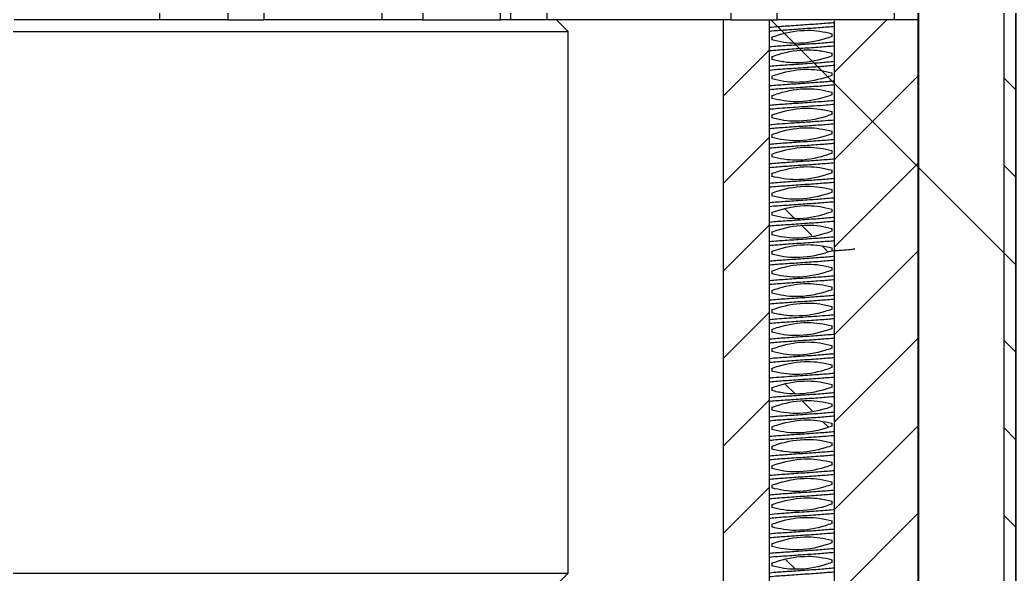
# Model space of a CAD drawing. Header units: millimetres. Extents: x 2 to 1187, y 2 to 839.
# Drawn here: x 549.58 to 575.16, y 249.76 to 263.98 of the extents above; entities that cross this region are included whole.
import ezdxf

# ---------------------------------------------------------------- set-up
doc = ezdxf.new("R2010")
doc.units = ezdxf.units.MM

# ---------------------------------------------------------------- blocks, each defined once
blk = doc.blocks.new('SW_HATCH_4')
at = {"color": 0, "linetype": 'Continuous', "lineweight": 18}
for p, q in [((65.157, 85.362), (66.494, 86.7)), ((64.12, 86.102), (63.881, 86.341)), ((62.293, 84.744), (63.474, 85.925)), ((64.561, 85.661), (64.313, 85.909)), ((64.982, 85.241), (64.822, 85.4)), ((65.157, 83.117), (67.296, 85.257)), ((69.797, 84.915), (69.497, 85.215)), ((62.293, 82.499), (63.474, 83.68)), ((65.157, 80.872), (67.296, 83.012)), ((69.797, 82.67), (69.497, 82.97)), ((64.133, 81.599), (63.89, 81.842)), ((62.293, 80.254), (63.474, 81.435)), ((64.569, 81.163), (64.321, 81.411)), ((64.991, 80.741), (64.833, 80.899)), ((65.157, 78.627), (67.296, 80.767)), ((62.293, 78.009), (63.474, 79.19)), ((65.157, 76.382), (67.296, 78.522)), ((69.797, 78.18), (69.497, 78.48)), ((64.141, 77.101), (63.898, 77.344)), ((62.293, 75.764), (63.474, 76.945)), ((64.578, 76.664), (64.33, 76.912)), ((64.997, 76.245), (64.845, 76.397)), ((65.157, 74.137), (67.296, 76.276)), ((69.797, 75.935), (69.497, 76.235)), ((62.293, 73.519), (63.474, 74.7)), ((65.157, 71.892), (67.296, 74.031)), ((69.797, 73.69), (69.497, 73.99)), ((64.152, 72.6), (63.907, 72.845))]:
    blk.add_line(p, q, dxfattribs=at)
at = {"color": 0, "linetype": 'Continuous', "lineweight": 18, "flags": 128}
blk.add_lwpolyline([(69.797, 80.425), (69.497, 80.725), (63.522, 86.7)], dxfattribs=at)

msp = doc.modelspace()

# ---------------------------------------------------------------- linework, layer by layer
at = {"color": 7, "linetype": 'Continuous', "lineweight": 25}
for p, q in [((574.8386, 278.6521), (574.8386, 246.6833)), ((575.1387, 278.464), (575.1387, 246.9833)), ((575.1569, 248.9833), (575.1569, 278.4526)), ((572.6569, 263.9833), (572.6569, 277.4833)), ((553.1674, 273.4833), (553.1674, 263.9833)), ((554.9212, 273.4833), (554.9212, 263.9833)), ((555.8425, 273.4833), (555.8425, 263.9833)), ((558.8702, 273.4833), (558.8702, 263.9833)), ((559.9266, 273.4833), (559.9266, 263.9833)), ((561.9206, 263.9833), (561.9206, 273.4833)), ((562.189, 263.9833), (562.189, 273.4833)), ((563.1197, 263.9833), (563.1197, 273.4833)), ((567.8324, 273.4833), (567.8324, 263.9833)), ((569.0175, 273.4833), (569.0175, 263.9833)), ((572.0234, 273.4833), (572.0234, 263.9833)), ((572.632, 273.4833), (572.632, 263.9833)), ((553.1674, 263.9833), (549.4298, 263.9833)), ((554.9212, 263.9833), (553.1674, 263.9833)), ((554.9212, 263.9833), (555.8425, 263.9833)), ((558.8702, 263.9833), (555.8425, 263.9833)), ((559.9266, 263.9833), (558.8702, 263.9833)), ((559.9266, 263.9833), (561.9206, 263.9833)), ((562.189, 263.9833), (561.9206, 263.9833)), ((563.1197, 263.9833), (562.189, 263.9833)), ((567.8324, 263.9833), (563.1197, 263.9833)), ((563.6569, 263.6833), (563.3569, 263.9833)), ((567.6348, 263.9833), (567.6348, 236.9833)), ((567.8324, 263.9833), (569.0175, 263.9833)), ((568.8158, 263.9583), (568.8158, 236.9833)), ((568.8827, 263.9833), (568.8827, 263.9696)), ((572.0234, 263.9833), (569.0175, 263.9833)), ((570.498, 236.9833), (570.498, 263.9583)), ((572.632, 263.9833), (572.0234, 263.9833)), ((572.632, 263.9833), (572.6569, 263.9833)), ((572.6376, 263.9833), (572.6376, 236.9833)), ((572.6569, 263.9833), (572.6376, 263.9833)), ((572.6569, 246.6833), (572.6569, 263.9833)), ((520.3561, 263.6833), (563.6569, 263.6833)), ((563.6569, 249.7833), (563.6569, 263.6833)), ((568.8827, 263.5408), (568.8827, 263.4695)), ((570.431, 263.5583), (570.431, 263.6296)), ((568.8827, 263.041), (568.8827, 262.9688)), ((570.431, 263.0577), (570.431, 263.1297)), ((568.8827, 262.5409), (568.8827, 262.4696)), ((570.431, 262.5583), (570.431, 262.6297)), ((568.8827, 262.0409), (568.8827, 261.9696)), ((570.431, 262.0583), (570.431, 262.1296)), ((568.8827, 261.5409), (568.8827, 261.4697)), ((570.431, 261.5584), (570.431, 261.6296)), ((568.8827, 261.0411), (568.8827, 260.9695)), ((570.431, 261.0582), (570.431, 261.1298)), ((570.431, 260.5583), (570.431, 260.6296)), ((568.8827, 260.5409), (568.8827, 260.4696)), ((570.431, 260.0584), (570.431, 260.1294)), ((568.8827, 260.0407), (568.8827, 259.9697)), ((570.431, 259.5579), (570.431, 259.6297)), ((568.8827, 259.5411), (568.8827, 259.469)), ((570.431, 259.0583), (570.431, 259.1297)), ((568.8827, 259.0409), (568.8827, 258.9696)), ((570.431, 258.5583), (570.431, 258.6296)), ((568.8827, 258.5409), (568.8827, 258.4695)), ((570.431, 258.0583), (570.431, 258.1296)), ((568.8827, 258.041), (568.8827, 257.9697)), ((570.431, 257.5583), (570.431, 257.6296)), ((568.8827, 257.5409), (568.8827, 257.4696)), ((568.8827, 257.0409), (568.8827, 256.9696)), ((570.431, 257.0583), (570.431, 257.1296)), ((568.8827, 256.5408), (568.8827, 256.4697)), ((570.431, 256.5584), (570.431, 256.6295)), ((568.8827, 256.0411), (568.8827, 255.9694)), ((570.431, 256.0582), (570.431, 256.1298)), ((568.8827, 255.5409), (568.8827, 255.4696)), ((570.431, 255.5583), (570.431, 255.6296)), ((568.8827, 255.0407), (568.8827, 254.9697)), ((570.431, 255.0583), (570.431, 255.1295)), ((568.8827, 254.5411), (568.8827, 254.4689)), ((570.431, 254.5578), (570.431, 254.6297)), ((568.8827, 254.0409), (568.8827, 253.9696)), ((570.431, 254.0583), (570.431, 254.1297)), ((568.8827, 253.5409), (568.8827, 253.4696)), ((570.431, 253.5583), (570.431, 253.6296)), ((568.8827, 253.0409), (568.8827, 252.9696)), ((570.431, 253.0583), (570.431, 253.1296)), ((568.8827, 252.5411), (568.8827, 252.4696)), ((570.431, 252.5583), (570.431, 252.6298)), ((568.8827, 252.0409), (568.8827, 251.9696)), ((570.431, 252.0583), (570.431, 252.1296)), ((568.8827, 251.5407), (568.8827, 251.4697)), ((570.431, 251.5584), (570.431, 251.6295)), ((568.8827, 251.0411), (568.8827, 250.9693)), ((570.431, 251.0581), (570.431, 251.1298)), ((568.8827, 250.5409), (568.8827, 250.4696)), ((570.431, 250.5584), (570.431, 250.6297)), ((568.8827, 250.0408), (568.8827, 249.9695)), ((570.431, 250.0583), (570.431, 250.1296)), ((520.3561, 249.7833), (563.6569, 249.7833)), ((563.3569, 249.4833), (563.6569, 249.7833))]:
    msp.add_line(p, q, dxfattribs=at)
for points, knots in [([(570.498, 263.9124), (570.3743, 263.9018), (570.1011, 263.8782), (569.6766, 263.851), (569.2475, 263.8197), (568.9596, 263.8025), (568.8235, 263.7861), (568.8158, 263.7851)], [0, 0, 0, 0, 0.22085, 0.4876084, 0.7562433, 0.9860881, 1, 1, 1, 1]), ([(570.498, 263.8136), (570.3747, 263.803), (570.102, 263.7795), (569.6779, 263.7523), (569.2487, 263.721), (568.9603, 263.7037), (568.8238, 263.6873), (568.8158, 263.6863)], [0, 0, 0, 0, 0.2200352, 0.4867755, 0.7555163, 0.9855546, 1, 1, 1, 1]), ([(568.8806, 263.5408), (568.9401, 263.5607), (569.2393, 263.6605), (569.659, 263.7365), (570.1222, 263.7025), (570.3263, 263.6542), (570.4299, 263.6296)], [0, 0, 0, 0, 0.1193934, 0.6010076, 0.797457, 1, 1, 1, 1]), ([(570.4293, 263.5583), (570.3701, 263.5379), (570.0714, 263.4351), (569.6503, 263.363), (569.1883, 263.4002), (568.9847, 263.4462), (568.8813, 263.4696)], [0, 0, 0, 0, 0.1195305, 0.6024872, 0.798142, 1, 1, 1, 1]), ([(570.498, 263.4123), (570.3747, 263.4017), (570.1019, 263.3782), (569.6778, 263.351), (569.2486, 263.3197), (568.9603, 263.3024), (568.8238, 263.286), (568.8158, 263.285)], [0, 0, 0, 0, 0.2200975, 0.4868377, 0.7555607, 0.9855902, 1, 1, 1, 1]), ([(570.498, 263.3132), (570.3747, 263.3025), (570.1018, 263.2789), (569.6777, 263.2515), (569.2483, 263.2202), (568.9601, 263.2029), (568.8237, 263.1866), (568.8158, 263.1857)], [0, 0, 0, 0, 0.2201228, 0.4869446, 0.7557364, 0.9857782, 1, 1, 1, 1]), ([(568.8803, 263.0407), (568.9396, 263.0611), (569.2383, 263.1637), (569.6596, 263.2343), (570.1243, 263.2008), (570.3302, 263.1538), (570.4355, 263.1298)], [0, 0, 0, 0, 0.1189886, 0.5996122, 0.7953517, 1, 1, 1, 1]), ([(570.4356, 263.0585), (570.3762, 263.0384), (570.0772, 262.9374), (569.6565, 262.8649), (569.1913, 262.8966), (568.985, 262.9448), (568.8797, 262.9694)], [0, 0, 0, 0, 0.1189359, 0.5988823, 0.7951772, 1, 1, 1, 1]), ([(570.498, 262.9124), (570.3747, 262.9018), (570.1019, 262.8783), (569.6778, 262.8511), (569.2485, 262.8198), (568.9602, 262.8026), (568.8238, 262.7862), (568.8158, 262.7852)], [0, 0, 0, 0, 0.2200337, 0.486836, 0.7556303, 0.9856964, 1, 1, 1, 1]), ([(570.498, 262.8137), (570.3743, 262.803), (570.1011, 262.7795), (569.6766, 262.7523), (569.2474, 262.721), (568.9596, 262.7037), (568.8235, 262.6873), (568.8158, 262.6864)], [0, 0, 0, 0, 0.2208321, 0.4876168, 0.7562784, 0.9861325, 1, 1, 1, 1]), ([(568.887, 262.5411), (568.9463, 262.5613), (569.2451, 262.6631), (569.6655, 262.7383), (570.1253, 262.6984), (570.3269, 262.6526), (570.4287, 262.6294)], [0, 0, 0, 0, 0.1199897, 0.6046383, 0.8004416, 1, 1, 1, 1]), ([(570.498, 262.4124), (570.3743, 262.4017), (570.1011, 262.3782), (569.6766, 262.351), (569.2475, 262.3197), (568.9596, 262.3025), (568.8235, 262.2861), (568.8158, 262.2851)], [0, 0, 0, 0, 0.2208057, 0.4875992, 0.7562696, 0.9861325, 1, 1, 1, 1]), ([(570.4293, 262.5581), (570.3699, 262.5383), (570.0707, 262.4385), (569.6515, 262.36), (569.1908, 262.3984), (568.9888, 262.4458), (568.8867, 262.4697)], [0, 0, 0, 0, 0.1199017, 0.6035947, 0.7996977, 1, 1, 1, 1]), ([(570.498, 262.3136), (570.3745, 262.303), (570.1016, 262.2795), (569.6774, 262.2523), (569.2482, 262.221), (568.9601, 262.2037), (568.8237, 262.1873), (568.8158, 262.1863)], [0, 0, 0, 0, 0.22037189, 0.4871033, 0.75578201, 0.9857326, 1, 1, 1, 1]), ([(568.8837, 262.041), (568.9431, 262.0608), (569.2424, 262.1606), (569.6616, 262.2387), (570.1228, 262.2012), (570.3252, 262.1536), (570.4275, 262.1295)], [0, 0, 0, 0, 0.119809, 0.6031061, 0.7993252, 1, 1, 1, 1]), ([(570.498, 261.9124), (570.3745, 261.9017), (570.1015, 261.8782), (569.6773, 261.851), (569.2481, 261.8197), (568.96, 261.8024), (568.8237, 261.786), (568.8158, 261.7851)], [0, 0, 0, 0, 0.22046067, 0.48718331, 0.75585325, 0.98578626, 1, 1, 1, 1]), ([(570.4271, 262.0581), (570.3678, 262.0379), (570.069, 261.9358), (569.6485, 261.8613), (569.1883, 261.9007), (568.9864, 261.9466), (568.8844, 261.9697)], [0, 0, 0, 0, 0.1199154, 0.604319, 0.8001099, 1, 1, 1, 1]), ([(570.498, 261.8141), (570.4261, 261.8074), (570.2495, 261.791), (569.9658, 261.7712), (569.6543, 261.75), (569.3604, 261.7303), (569.1022, 261.7113), (568.9249, 261.6977), (568.8348, 261.6885), (568.8158, 261.6865)], [0, 0, 0, 0, 0.1284331, 0.3153319, 0.5056168, 0.683694, 0.8390441, 0.9659757, 1, 1, 1, 1]), ([(568.8783, 261.5407), (568.9377, 261.5608), (569.2366, 261.6623), (569.6575, 261.7341), (570.1228, 261.7022), (570.3292, 261.6543), (570.4346, 261.6298)], [0, 0, 0, 0, 0.1189051, 0.5988035, 0.7949923, 1, 1, 1, 1]), ([(570.498, 261.4124), (570.3949, 261.4034), (570.1695, 261.3835), (569.8247, 261.3602), (569.4785, 261.337), (569.1704, 261.3151), (568.9542, 261.299), (568.8429, 261.2878), (568.8158, 261.285)], [0, 0, 0, 0, 0.18402215, 0.40233595, 0.61450959, 0.80110459, 0.95158399, 1, 1, 1, 1]), ([(570.4341, 261.5585), (570.3749, 261.5382), (570.0761, 261.4357), (569.6549, 261.365), (569.1899, 261.398), (568.9837, 261.4452), (568.8782, 261.4694)], [0, 0, 0, 0, 0.1189356, 0.5992388, 0.7950813, 1, 1, 1, 1]), ([(570.498, 261.3136), (570.3743, 261.303), (570.1012, 261.2794), (569.6767, 261.2522), (569.2474, 261.2209), (568.9596, 261.2036), (568.8235, 261.1873), (568.8158, 261.1863)], [0, 0, 0, 0, 0.2207004, 0.4875562, 0.7562887, 0.9861949, 1, 1, 1, 1]), ([(568.8852, 261.0409), (568.9444, 261.0613), (569.2431, 261.164), (569.6641, 261.2366), (570.1256, 261.1987), (570.3287, 261.1528), (570.4317, 261.1296)], [0, 0, 0, 0, 0.1196343, 0.60303028, 0.79872685, 1, 1, 1, 1]), ([(570.498, 260.9125), (570.3744, 260.9019), (570.1013, 260.8784), (569.6769, 260.8512), (569.2476, 260.8199), (568.9597, 260.8027), (568.8235, 260.7863), (568.8158, 260.7853)], [0, 0, 0, 0, 0.2205999, 0.4874463, 0.7561881, 0.9861143, 1, 1, 1, 1]), ([(570.4324, 261.0583), (570.3729, 261.0385), (570.0737, 260.9387), (569.6542, 260.8621), (569.1915, 260.8969), (568.9878, 260.9451), (568.8846, 260.9696)], [0, 0, 0, 0, 0.1195098, 0.6015705, 0.7979793, 1, 1, 1, 1]), ([(570.498, 260.8137), (570.3743, 260.803), (570.1012, 260.7795), (569.6769, 260.7523), (569.2478, 260.721), (568.9598, 260.7037), (568.8236, 260.6873), (568.8158, 260.6864)], [0, 0, 0, 0, 0.2206994, 0.48744, 0.7560747, 0.9859457, 1, 1, 1, 1]), ([(568.8863, 260.5411), (568.9457, 260.561), (569.2448, 260.6613), (569.664, 260.7397), (570.1237, 260.6998), (570.3249, 260.653), (570.4265, 260.6294)], [0, 0, 0, 0, 0.1200775, 0.6046489, 0.800442, 1, 1, 1, 1]), ([(570.498, 260.4124), (570.3743, 260.4017), (570.1012, 260.3782), (569.6768, 260.351), (569.2477, 260.3197), (568.9598, 260.3025), (568.8236, 260.2861), (568.8158, 260.2851)], [0, 0, 0, 0, 0.2207523, 0.487493, 0.7561278, 0.9859901, 1, 1, 1, 1]), ([(570.4265, 260.5581), (570.3671, 260.538), (570.0682, 260.4369), (569.6484, 260.3599), (569.1891, 260.4004), (568.988, 260.4465), (568.8866, 260.4698)], [0, 0, 0, 0, 0.1201149, 0.6050944, 0.8008311, 1, 1, 1, 1]), ([(570.498, 260.3137), (570.3748, 260.3031), (570.1022, 260.2796), (569.6782, 260.2524), (569.2489, 260.2212), (568.9605, 260.2039), (568.8239, 260.1874), (568.8158, 260.1865)], [0, 0, 0, 0, 0.219856, 0.4865873, 0.7553457, 0.9854296, 1, 1, 1, 1]), ([(568.879, 260.0408), (568.9384, 260.0607), (569.2375, 260.1609), (569.6576, 260.2352), (570.1221, 260.2029), (570.3274, 260.1544), (570.4319, 260.1297)], [0, 0, 0, 0, 0.1191336, 0.5997439, 0.7961902, 1, 1, 1, 1]), ([(570.498, 259.913), (570.4302, 259.9065), (570.2355, 259.8881), (569.8924, 259.8648), (569.5417, 259.841), (569.2457, 259.8207), (569.0324, 259.8043), (568.8901, 259.7934), (568.8203, 259.7858), (568.8158, 259.7853)], [0, 0, 0, 0, 0.1211459, 0.3477242, 0.6114289, 0.7462567, 0.8752931, 0.9918449, 1, 1, 1, 1]), ([(570.4313, 260.0584), (570.372, 260.0379), (570.0734, 259.935), (569.6521, 259.864), (569.1887, 259.8995), (568.9838, 259.9458), (568.8794, 259.9695)], [0, 0, 0, 0, 0.11924672, 0.60104097, 0.79665294, 1, 1, 1, 1]), ([(570.498, 259.8135), (570.3745, 259.8028), (570.1016, 259.7792), (569.6773, 259.752), (569.2479, 259.7207), (568.9599, 259.7035), (568.8236, 259.6871), (568.8158, 259.6861)], [0, 0, 0, 0, 0.2203481, 0.4871955, 0.7559709, 0.9859638, 1, 1, 1, 1]), ([(568.8823, 259.5408), (568.9415, 259.5612), (569.2402, 259.6641), (569.6615, 259.735), (570.125, 259.6998), (570.33, 259.6534), (570.4345, 259.6297)], [0, 0, 0, 0, 0.1192061, 0.6008786, 0.7964839, 1, 1, 1, 1]), ([(570.498, 259.4124), (570.3746, 259.4018), (570.1017, 259.3784), (569.6774, 259.3512), (569.2481, 259.3199), (568.96, 259.3027), (568.8237, 259.2862), (568.8158, 259.2853)], [0, 0, 0, 0, 0.2202546, 0.4870831, 0.7558691, 0.9858744, 1, 1, 1, 1]), ([(570.435, 259.5584), (570.3755, 259.5385), (570.0764, 259.4382), (569.6562, 259.3641), (569.1917, 259.3963), (568.9862, 259.4448), (568.8816, 259.4695)], [0, 0, 0, 0, 0.1191128, 0.5996197, 0.7960636, 1, 1, 1, 1]), ([(570.498, 259.3137), (570.3743, 259.303), (570.101, 259.2795), (569.6766, 259.2523), (569.2475, 259.221), (568.9596, 259.2037), (568.8235, 259.1873), (568.8158, 259.1864)], [0, 0, 0, 0, 0.22085877, 0.48761686, 0.75626088, 0.98609688, 1, 1, 1, 1]), ([(568.8873, 259.0411), (568.9466, 259.0612), (569.2456, 259.1624), (569.6654, 259.2392), (570.1247, 259.1987), (570.3258, 259.1526), (570.4273, 259.1294)], [0, 0, 0, 0, 0.1201155, 0.6050778, 0.8008219, 1, 1, 1, 1]), ([(570.498, 258.9124), (570.3743, 258.9017), (570.101, 258.8782), (569.6766, 258.851), (569.2474, 258.8197), (568.9596, 258.8024), (568.8235, 258.7861), (568.8158, 258.7851)], [0, 0, 0, 0, 0.22085887, 0.4876347, 0.75627884, 0.98611493, 1, 1, 1, 1]), ([(570.4277, 259.0581), (570.3683, 259.0382), (570.0692, 258.938), (569.6499, 258.8595), (569.1902, 258.8993), (568.9889, 258.9461), (568.8873, 258.9698)], [0, 0, 0, 0, 0.12006741, 0.60456324, 0.80037982, 1, 1, 1, 1]), ([(570.498, 258.8136), (570.3747, 258.803), (570.1019, 258.7795), (569.6778, 258.7523), (569.2485, 258.721), (568.9603, 258.7037), (568.8238, 258.6873), (568.8158, 258.6863)], [0, 0, 0, 0, 0.22014191, 0.4868733, 0.75559605, 0.98560825, 1, 1, 1, 1]), ([(568.8816, 258.5409), (568.9411, 258.5607), (569.2403, 258.6604), (569.6598, 258.7373), (570.1223, 258.7022), (570.3258, 258.654), (570.429, 258.6296)], [0, 0, 0, 0, 0.1195426, 0.6017317, 0.7981345, 1, 1, 1, 1]), ([(570.498, 258.4123), (570.3746, 258.4017), (570.1018, 258.3782), (569.6777, 258.351), (569.2484, 258.3197), (568.9602, 258.3024), (568.8238, 258.286), (568.8158, 258.2851)], [0, 0, 0, 0, 0.2202127, 0.4869441, 0.7556492, 0.9856438, 1, 1, 1, 1]), ([(570.4284, 258.5582), (570.3692, 258.5379), (570.0705, 258.4353), (569.6495, 258.3625), (569.1882, 258.4005), (568.9852, 258.4464), (568.8823, 258.4696)], [0, 0, 0, 0, 0.1196686, 0.6031866, 0.7988908, 1, 1, 1, 1]), ([(570.498, 258.3136), (570.496, 258.3134), (570.4328, 258.3065), (570.2995, 258.2962), (570.015, 258.2741), (569.6412, 258.2492), (569.2134, 258.2211), (568.9394, 258.1976), (568.8158, 258.187)], [0, 0, 0, 0, 0.0034915, 0.1131342, 0.237774, 0.5108983, 0.7793649, 1, 1, 1, 1]), ([(568.8794, 258.0407), (568.9387, 258.061), (569.2375, 258.1633), (569.6587, 258.2341), (570.1238, 258.2013), (570.33, 258.154), (570.4355, 258.1298)], [0, 0, 0, 0, 0.11892398, 0.5991498, 0.79502667, 1, 1, 1, 1]), ([(570.4326, 258.0584), (570.4959, 258.0626), (570.6359, 258.072), (570.8318, 258.0863), (570.9638, 258.1024), (571.0195, 258.1091)], [0, 0, 0, 0, 0.3229792, 0.7144172, 1, 1, 1, 1]), ([(570.498, 257.9123), (570.3748, 257.9017), (570.102, 257.8783), (569.678, 257.8511), (569.2486, 257.8198), (568.9603, 257.8025), (568.8238, 257.7861), (568.8158, 257.7851)], [0, 0, 0, 0, 0.21994615, 0.48673927, 0.7555423, 0.98561696, 1, 1, 1, 1]), ([(570.498, 257.8137), (570.3743, 257.803), (570.1011, 257.7795), (569.6766, 257.7523), (569.2475, 257.721), (568.9596, 257.7037), (568.8235, 257.6873), (568.8158, 257.6864)], [0, 0, 0, 0, 0.22077941, 0.48758182, 0.75626106, 0.9861237, 1, 1, 1, 1]), ([(570.4354, 258.0585), (570.376, 258.0383), (570.0771, 257.9368), (569.6562, 257.8651), (569.1909, 257.897), (568.9845, 257.9449), (568.879, 257.9694)], [0, 0, 0, 0, 0.1189017, 0.5987997, 0.7949627, 1, 1, 1, 1]), ([(570.4303, 257.5582), (570.3708, 257.5384), (570.0716, 257.4386), (569.6523, 257.3606), (569.1911, 257.3978), (568.9886, 257.4456), (568.8861, 257.4697)], [0, 0, 0, 0, 0.1197796, 0.6029531, 0.7992063, 1, 1, 1, 1]), ([(568.8865, 257.541), (568.9458, 257.5613), (569.2446, 257.6635), (569.6652, 257.7377), (570.1255, 257.6984), (570.3275, 257.6526), (570.4296, 257.6295)], [0, 0, 0, 0, 0.1198872, 0.6041999, 0.7999935, 1, 1, 1, 1]), ([(570.498, 257.4124), (570.3743, 257.4017), (570.1012, 257.3782), (569.6767, 257.351), (569.2475, 257.3197), (568.9596, 257.3025), (568.8235, 257.2861), (568.8158, 257.2851)], [0, 0, 0, 0, 0.220735, 0.4875462, 0.7562342, 0.9861144, 1, 1, 1, 1]), ([(570.498, 257.3136), (570.3745, 257.303), (570.1015, 257.2795), (569.6772, 257.2523), (569.2481, 257.221), (568.96, 257.2037), (568.8237, 257.1873), (568.8158, 257.1864)], [0, 0, 0, 0, 0.2204959, 0.4872276, 0.7558887, 0.9858126, 1, 1, 1, 1]), ([(568.8847, 257.041), (568.9441, 257.0609), (569.2433, 257.1607), (569.6625, 257.2392), (570.123, 257.2007), (570.3249, 257.1534), (570.4269, 257.1294)], [0, 0, 0, 0, 0.1199208, 0.6037268, 0.7997979, 1, 1, 1, 1]), ([(570.4267, 257.0581), (570.3674, 257.0379), (570.0685, 256.9361), (569.6483, 256.8608), (569.1885, 256.9007), (568.987, 256.9466), (568.8853, 256.9698)], [0, 0, 0, 0, 0.1200107, 0.6047186, 0.8005182, 1, 1, 1, 1]), ([(570.498, 256.9124), (570.3744, 256.9017), (570.1014, 256.8782), (569.6771, 256.851), (569.2479, 256.8197), (568.9599, 256.8024), (568.8237, 256.786), (568.8158, 256.7851)], [0, 0, 0, 0, 0.2205755, 0.4873072, 0.7559595, 0.985857, 1, 1, 1, 1]), ([(570.498, 256.8137), (570.3748, 256.8031), (570.1022, 256.7796), (569.6782, 256.7524), (569.2489, 256.7212), (568.9605, 256.7039), (568.8239, 256.6875), (568.8158, 256.6865)], [0, 0, 0, 0, 0.2198298, 0.4865874, 0.7553725, 0.9854658, 1, 1, 1, 1]), ([(568.8782, 256.5407), (568.9376, 256.5607), (569.2366, 256.6617), (569.6572, 256.7343), (570.1224, 256.7026), (570.3286, 256.6544), (570.4338, 256.6298)], [0, 0, 0, 0, 0.1189482, 0.598931, 0.7952487, 1, 1, 1, 1]), ([(570.4333, 256.5585), (570.374, 256.5381), (570.0753, 256.4354), (569.654, 256.3648), (569.1894, 256.3985), (568.9835, 256.4454), (568.8783, 256.4694)], [0, 0, 0, 0, 0.1190151, 0.5997448, 0.7954559, 1, 1, 1, 1]), ([(570.498, 256.4129), (570.4416, 256.4075), (570.2898, 256.3929), (570.0381, 256.375), (569.7468, 256.3548), (569.464, 256.3359), (569.2066, 256.3178), (568.9935, 256.3018), (568.8676, 256.2901), (568.8158, 256.2853)], [0, 0, 0, 0, 0.1006962, 0.2711393, 0.4487139, 0.6200131, 0.7750799, 0.9075395, 1, 1, 1, 1]), ([(570.498, 256.3136), (570.3744, 256.3029), (570.1013, 256.2793), (569.6768, 256.2521), (569.2475, 256.2208), (568.9596, 256.2036), (568.8235, 256.1872), (568.8158, 256.1863)], [0, 0, 0, 0, 0.2206037, 0.4874685, 0.7562271, 0.9861593, 1, 1, 1, 1]), ([(570.4334, 256.0583), (570.3739, 256.0385), (570.0747, 255.9386), (569.655, 255.8628), (569.1916, 255.8966), (568.9873, 255.945), (568.8836, 255.9695)], [0, 0, 0, 0, 0.11936205, 0.60084754, 0.79730406, 1, 1, 1, 1]), ([(568.8842, 256.0409), (568.9435, 256.0613), (569.2422, 256.1641), (569.6633, 256.236), (570.1255, 256.199), (570.3292, 256.153), (570.4327, 256.1296)], [0, 0, 0, 0, 0.1194921, 0.6023235, 0.7979675, 1, 1, 1, 1]), ([(570.498, 255.9125), (570.3745, 255.9018), (570.1014, 255.8784), (569.6771, 255.8512), (569.2478, 255.8199), (568.9598, 255.8027), (568.8236, 255.7863), (568.8158, 255.7853)], [0, 0, 0, 0, 0.2204759, 0.4873044, 0.7560553, 0.9860168, 1, 1, 1, 1]), ([(570.498, 255.8137), (570.3743, 255.803), (570.1011, 255.7795), (569.6767, 255.7523), (569.2476, 255.721), (568.9597, 255.7037), (568.8236, 255.6873), (568.8158, 255.6864)], [0, 0, 0, 0, 0.2207791, 0.4875195, 0.7561546, 0.9860081, 1, 1, 1, 1]), ([(568.8868, 255.5411), (568.9462, 255.5611), (569.2452, 255.6616), (569.6646, 255.7397), (570.124, 255.6993), (570.3251, 255.6528), (570.4265, 255.6294)], [0, 0, 0, 0, 0.1201196, 0.6049383, 0.8006748, 1, 1, 1, 1]), ([(570.4267, 255.5581), (570.3673, 255.5381), (570.0683, 255.4373), (569.6488, 255.3596), (569.1895, 255.4001), (568.9885, 255.4464), (568.8871, 255.4698)], [0, 0, 0, 0, 0.1201338, 0.60507, 0.8007884, 1, 1, 1, 1]), ([(570.498, 255.4124), (570.3743, 255.4017), (570.1011, 255.3782), (569.6767, 255.351), (569.2476, 255.3197), (568.9597, 255.3024), (568.8236, 255.2861), (568.8158, 255.2851)], [0, 0, 0, 0, 0.22081469, 0.48756388, 0.75619901, 0.98604374, 1, 1, 1, 1]), ([(570.498, 255.3136), (570.3748, 255.3031), (570.1021, 255.2796), (569.6781, 255.2524), (569.2489, 255.2212), (568.9605, 255.2038), (568.8239, 255.1874), (568.8158, 255.1865)], [0, 0, 0, 0, 0.2199184, 0.4866408, 0.7553907, 0.985457, 1, 1, 1, 1]), ([(568.8797, 255.0408), (568.9392, 255.0607), (569.2383, 255.1607), (569.6582, 255.2358), (570.1221, 255.2028), (570.3268, 255.1543), (570.4309, 255.1297)], [0, 0, 0, 0, 0.1192611, 0.6003532, 0.7968127, 1, 1, 1, 1]), ([(570.4302, 255.0583), (570.371, 255.0379), (570.0723, 254.935), (569.6511, 254.8636), (569.1884, 254.8999), (568.9842, 254.946), (568.8803, 254.9695)], [0, 0, 0, 0, 0.119381, 0.6017763, 0.7973982, 1, 1, 1, 1]), ([(570.498, 254.9129), (570.451, 254.9083), (570.2812, 254.8918), (570.0313, 254.8746), (569.7397, 254.8543), (569.4777, 254.8369), (569.2047, 254.8175), (568.9824, 254.8016), (568.8539, 254.7886), (568.8158, 254.7847)], [0, 0, 0, 0, 0.08402145, 0.30330446, 0.44525258, 0.60377058, 0.77032104, 0.93188767, 1, 1, 1, 1]), ([(570.498, 254.8133), (570.3746, 254.8026), (570.1017, 254.7789), (569.6775, 254.7516), (569.2481, 254.7203), (568.96, 254.703), (568.8237, 254.6867), (568.8158, 254.6858)], [0, 0, 0, 0, 0.2202285, 0.48705899, 0.75585068, 0.98586693, 1, 1, 1, 1]), ([(570.4354, 254.5585), (570.376, 254.5385), (570.077, 254.4378), (569.6565, 254.3646), (569.1915, 254.3964), (568.9856, 254.4448), (568.8806, 254.4694)], [0, 0, 0, 0, 0.1189963, 0.5991584, 0.7955455, 1, 1, 1, 1]), ([(568.8813, 254.5407), (568.9405, 254.5612), (569.2392, 254.664), (569.6605, 254.7346), (570.1247, 254.7003), (570.3302, 254.6536), (570.4352, 254.6298)], [0, 0, 0, 0, 0.11908, 0.6001838, 0.7958363, 1, 1, 1, 1]), ([(570.498, 254.4124), (570.3747, 254.4018), (570.1018, 254.3783), (569.6776, 254.3512), (569.2483, 254.3199), (568.9601, 254.3026), (568.8237, 254.2862), (568.8158, 254.2852)], [0, 0, 0, 0, 0.22013116, 0.48695074, 0.7557453, 0.98578566, 1, 1, 1, 1]), ([(570.498, 254.3137), (570.3743, 254.303), (570.101, 254.2795), (569.6766, 254.2523), (569.2474, 254.2209), (568.9596, 254.2038), (568.8235, 254.1873), (568.8158, 254.1864)], [0, 0, 0, 0, 0.2208588, 0.4876346, 0.7562783, 0.9861232, 1, 1, 1, 1]), ([(570.4284, 254.0581), (570.369, 254.0382), (570.0699, 253.9383), (569.6507, 253.8597), (569.1905, 253.8988), (568.9889, 253.946), (568.8871, 253.9698)], [0, 0, 0, 0, 0.1199962, 0.6041213, 0.8000546, 1, 1, 1, 1]), ([(568.8872, 254.0411), (568.9466, 254.0612), (569.2455, 254.1628), (569.6655, 254.2387), (570.1251, 254.1985), (570.3264, 254.1526), (570.4279, 254.1294)], [0, 0, 0, 0, 0.1200609, 0.6049231, 0.8007044, 1, 1, 1, 1]), ([(570.498, 253.9124), (570.3743, 253.9017), (570.101, 253.8782), (569.6766, 253.851), (569.2474, 253.8197), (568.9596, 253.8025), (568.8235, 253.7861), (568.8158, 253.7851)], [0, 0, 0, 0, 0.2208413, 0.487626, 0.7562787, 0.9861325, 1, 1, 1, 1]), ([(570.498, 253.8136), (570.3746, 253.803), (570.1017, 253.7795), (569.6776, 253.7523), (569.2484, 253.721), (568.9602, 253.7037), (568.8238, 253.6873), (568.8158, 253.6863)], [0, 0, 0, 0, 0.2202567, 0.4869884, 0.7556847, 0.9856702, 1, 1, 1, 1]), ([(568.8827, 253.541), (568.9422, 253.5608), (569.2414, 253.6604), (569.6607, 253.7381), (570.1225, 253.7017), (570.3254, 253.6538), (570.4282, 253.6295)], [0, 0, 0, 0, 0.1196845, 0.6024428, 0.7987734, 1, 1, 1, 1]), ([(570.4277, 253.5582), (570.3684, 253.5379), (570.0697, 253.4355), (569.6489, 253.3619), (569.1882, 253.4007), (568.9858, 253.4465), (568.8834, 253.4697)], [0, 0, 0, 0, 0.1198097, 0.6038096, 0.7995709, 1, 1, 1, 1]), ([(570.498, 253.4123), (570.3745, 253.4017), (570.1016, 253.3782), (569.6775, 253.351), (569.2483, 253.3197), (568.9601, 253.3024), (568.8238, 253.286), (568.8158, 253.2851)], [0, 0, 0, 0, 0.2203363, 0.487068, 0.7557555, 0.9857145, 1, 1, 1, 1]), ([(570.498, 253.3142), (570.4651, 253.3108), (570.3511, 253.2994), (570.1492, 253.2845), (569.8918, 253.266), (569.6307, 253.2485), (569.3801, 253.2316), (569.1513, 253.2149), (568.9655, 253.2015), (568.8573, 253.19), (568.8158, 253.1855)], [0, 0, 0, 0, 0.0588442, 0.2036146, 0.3599262, 0.5178216, 0.6688687, 0.8064344, 0.9258186, 1, 1, 1, 1]), ([(568.8788, 253.0407), (568.9381, 253.0609), (569.2369, 253.1628), (569.6579, 253.2341), (570.1232, 253.2018), (570.3297, 253.1542), (570.4352, 253.1298)], [0, 0, 0, 0, 0.1188888, 0.5988706, 0.7949038, 1, 1, 1, 1]), ([(570.4348, 253.0585), (570.3755, 253.0382), (570.0767, 252.9362), (569.6556, 252.8651), (569.1904, 252.8975), (568.984, 252.9451), (568.8785, 252.9694)], [0, 0, 0, 0, 0.1188959, 0.5989219, 0.7949178, 1, 1, 1, 1]), ([(570.498, 252.9123), (570.3748, 252.9017), (570.1021, 252.8782), (569.6781, 252.851), (569.2488, 252.8198), (568.9604, 252.8025), (568.8238, 252.786), (568.8158, 252.7851)], [0, 0, 0, 0, 0.2198845, 0.4866513, 0.7554539, 0.9855458, 1, 1, 1, 1]), ([(570.498, 252.8136), (570.3743, 252.803), (570.1011, 252.7795), (569.6766, 252.7523), (569.2473, 252.7209), (568.9595, 252.7038), (568.8235, 252.6873), (568.8158, 252.6864)], [0, 0, 0, 0, 0.2207792, 0.4876261, 0.7563496, 0.98623, 1, 1, 1, 1]), ([(568.8859, 252.541), (568.9452, 252.5613), (569.2439, 252.6637), (569.6647, 252.7371), (570.1256, 252.6986), (570.3281, 252.6527), (570.4307, 252.6295)], [0, 0, 0, 0, 0.1197622, 0.603645, 0.7994026, 1, 1, 1, 1]), ([(570.4314, 252.5582), (570.3719, 252.5384), (570.0727, 252.4387), (569.6533, 252.3613), (569.1913, 252.3973), (568.9882, 252.4453), (568.8854, 252.4696)], [0, 0, 0, 0, 0.1196455, 0.6022523, 0.7986065, 1, 1, 1, 1]), ([(570.498, 252.4125), (570.3743, 252.4019), (570.1012, 252.3784), (569.6767, 252.3512), (569.2475, 252.3199), (568.9596, 252.3026), (568.8235, 252.2863), (568.8158, 252.2853)], [0, 0, 0, 0, 0.2206886, 0.4875262, 0.7562418, 0.9861505, 1, 1, 1, 1]), ([(570.498, 252.3136), (570.3744, 252.303), (570.1013, 252.2795), (569.677, 252.2523), (569.2479, 252.221), (568.9599, 252.2037), (568.8237, 252.1873), (568.8158, 252.1864)], [0, 0, 0, 0, 0.220611, 0.4873425, 0.7559951, 0.9858838, 1, 1, 1, 1]), ([(568.8856, 252.0411), (568.945, 252.0609), (569.2441, 252.161), (569.6633, 252.2396), (570.1233, 252.2002), (570.3248, 252.1532), (570.4266, 252.1294)], [0, 0, 0, 0, 0.12001605, 0.60425418, 0.80014649, 1, 1, 1, 1]), ([(570.4265, 252.0581), (570.3672, 252.0379), (570.0683, 251.9365), (569.6483, 251.8603), (569.1888, 251.9006), (568.9876, 251.9466), (568.886, 251.9698)], [0, 0, 0, 0, 0.1200782, 0.604986, 0.8007472, 1, 1, 1, 1]), ([(570.498, 251.9124), (570.3744, 251.9017), (570.1013, 251.8782), (569.6769, 251.851), (569.2478, 251.8197), (568.9598, 251.8024), (568.8236, 251.786), (568.8158, 251.7851)], [0, 0, 0, 0, 0.220673, 0.4874133, 0.7560483, 0.9859282, 1, 1, 1, 1]), ([(570.498, 251.8136), (570.3748, 251.8031), (570.1022, 251.7796), (569.6782, 251.7524), (569.2489, 251.7212), (568.9605, 251.7039), (568.8239, 251.6874), (568.8158, 251.6865)], [0, 0, 0, 0, 0.2198474, 0.4865962, 0.7553813, 0.9854745, 1, 1, 1, 1]), ([(568.8785, 251.5407), (568.9378, 251.5607), (569.2369, 251.6613), (569.6573, 251.7347), (570.1222, 251.7028), (570.328, 251.6544), (570.4329, 251.6297)], [0, 0, 0, 0, 0.1190206, 0.5992687, 0.7956715, 1, 1, 1, 1]), ([(570.4323, 251.5584), (570.373, 251.538), (570.0743, 251.4351), (569.653, 251.3645), (569.189, 251.399), (568.9836, 251.4456), (568.8788, 251.4694)], [0, 0, 0, 0, 0.1191147, 0.60036255, 0.79599655, 1, 1, 1, 1]), ([(570.498, 251.4125), (570.4848, 251.4111), (570.4029, 251.4025), (570.2443, 251.3903), (570.0183, 251.3733), (569.7801, 251.3571), (569.4694, 251.336), (569.1476, 251.315), (568.9072, 251.2929), (568.8158, 251.2845)], [0, 0, 0, 0, 0.0236821, 0.1462663, 0.2828957, 0.4266211, 0.5707739, 0.8367739, 1, 1, 1, 1]), ([(570.498, 251.3135), (570.3745, 251.3029), (570.1014, 251.2793), (569.6771, 251.252), (569.2477, 251.2207), (568.9597, 251.2035), (568.8236, 251.1871), (568.8158, 251.1862)], [0, 0, 0, 0, 0.2204717, 0.4873279, 0.756095, 0.9860618, 1, 1, 1, 1]), ([(568.8833, 251.0408), (568.9425, 251.0613), (569.2412, 251.1642), (569.6624, 251.2355), (570.1253, 251.1994), (570.3297, 251.1532), (570.4337, 251.1297)], [0, 0, 0, 0, 0.1193419, 0.6015776, 0.7971864, 1, 1, 1, 1]), ([(570.498, 250.9124), (570.3745, 250.9018), (570.1015, 250.8784), (569.6772, 250.8512), (569.2479, 250.8199), (568.9598, 250.8027), (568.8236, 250.7863), (568.8158, 250.7853)], [0, 0, 0, 0, 0.2203695, 0.487216, 0.7559933, 0.9859724, 1, 1, 1, 1]), ([(570.4343, 251.0584), (570.3748, 251.0385), (570.0757, 250.9384), (569.6557, 250.8635), (569.1917, 250.8963), (568.9868, 250.9448), (568.8826, 250.9695)], [0, 0, 0, 0, 0.1192311, 0.600179, 0.7966499, 1, 1, 1, 1]), ([(570.498, 250.8137), (570.3743, 250.803), (570.1011, 250.7795), (569.6766, 250.7523), (569.2475, 250.721), (568.9597, 250.7037), (568.8236, 250.6873), (568.8158, 250.6864)], [0, 0, 0, 0, 0.2208324, 0.4875817, 0.7562166, 0.9860618, 1, 1, 1, 1]), ([(568.8872, 250.5411), (568.9465, 250.5611), (569.2455, 250.662), (569.6651, 250.7395), (570.1244, 250.699), (570.3254, 250.6527), (570.4268, 250.6294)], [0, 0, 0, 0, 0.1201311, 0.6050813, 0.8008079, 1, 1, 1, 1]), ([(570.498, 250.4124), (570.3743, 250.4017), (570.1011, 250.3782), (569.6766, 250.351), (569.2475, 250.3197), (568.9596, 250.3025), (568.8235, 250.2861), (568.8158, 250.2851)], [0, 0, 0, 0, 0.22085, 0.4876081, 0.756243, 0.9860881, 1, 1, 1, 1]), ([(570.4271, 250.5581), (570.3677, 250.5381), (570.0686, 250.4376), (569.6493, 250.3595), (569.1899, 250.3997), (568.9888, 250.4463), (568.8873, 250.4698)], [0, 0, 0, 0, 0.1201121, 0.6048753, 0.8006142, 1, 1, 1, 1]), ([(570.498, 250.3136), (570.3747, 250.303), (570.102, 250.2795), (569.6779, 250.2523), (569.2487, 250.221), (568.9603, 250.2037), (568.8238, 250.1873), (568.8158, 250.1863)], [0, 0, 0, 0, 0.2200352, 0.4867758, 0.7555163, 0.9855546, 1, 1, 1, 1]), ([(568.8807, 250.0408), (568.9401, 250.0607), (569.2393, 250.1605), (569.659, 250.2366), (570.1222, 250.2025), (570.3263, 250.1542), (570.4299, 250.1296)], [0, 0, 0, 0, 0.1193999, 0.6010414, 0.7974838, 1, 1, 1, 1]), ([(570.498, 249.9123), (570.3747, 249.9017), (570.1019, 249.8782), (569.6778, 249.851), (569.2486, 249.8197), (568.9603, 249.8024), (568.8238, 249.786), (568.8158, 249.785)], [0, 0, 0, 0, 0.220106, 0.4868378, 0.7555695, 0.9855902, 1, 1, 1, 1]), ([(570.4293, 250.0583), (570.37, 250.0379), (570.0713, 249.9351), (569.6502, 249.863), (569.1883, 249.9002), (568.9847, 249.9462), (568.8813, 249.9696)], [0, 0, 0, 0, 0.1195292, 0.6025177, 0.7981763, 1, 1, 1, 1]), ([(570.498, 249.8132), (570.3747, 249.8025), (570.1019, 249.7788), (569.6777, 249.7515), (569.2483, 249.7202), (568.9601, 249.7029), (568.8237, 249.6866), (568.8158, 249.6857)], [0, 0, 0, 0, 0.2201143, 0.4869359, 0.7557361, 0.9857782, 1, 1, 1, 1])]:
    msp.add_open_spline(points, degree=3, knots=knots, dxfattribs=at)

# ---------------------------------------------------------------- block references
at = {"color": 7, "linetype": 'Continuous', "lineweight": 18}
msp.add_blockref('SW_HATCH_4', (505.3414, 177.2833), dxfattribs=at)

doc.saveas('drawing.dxf')
